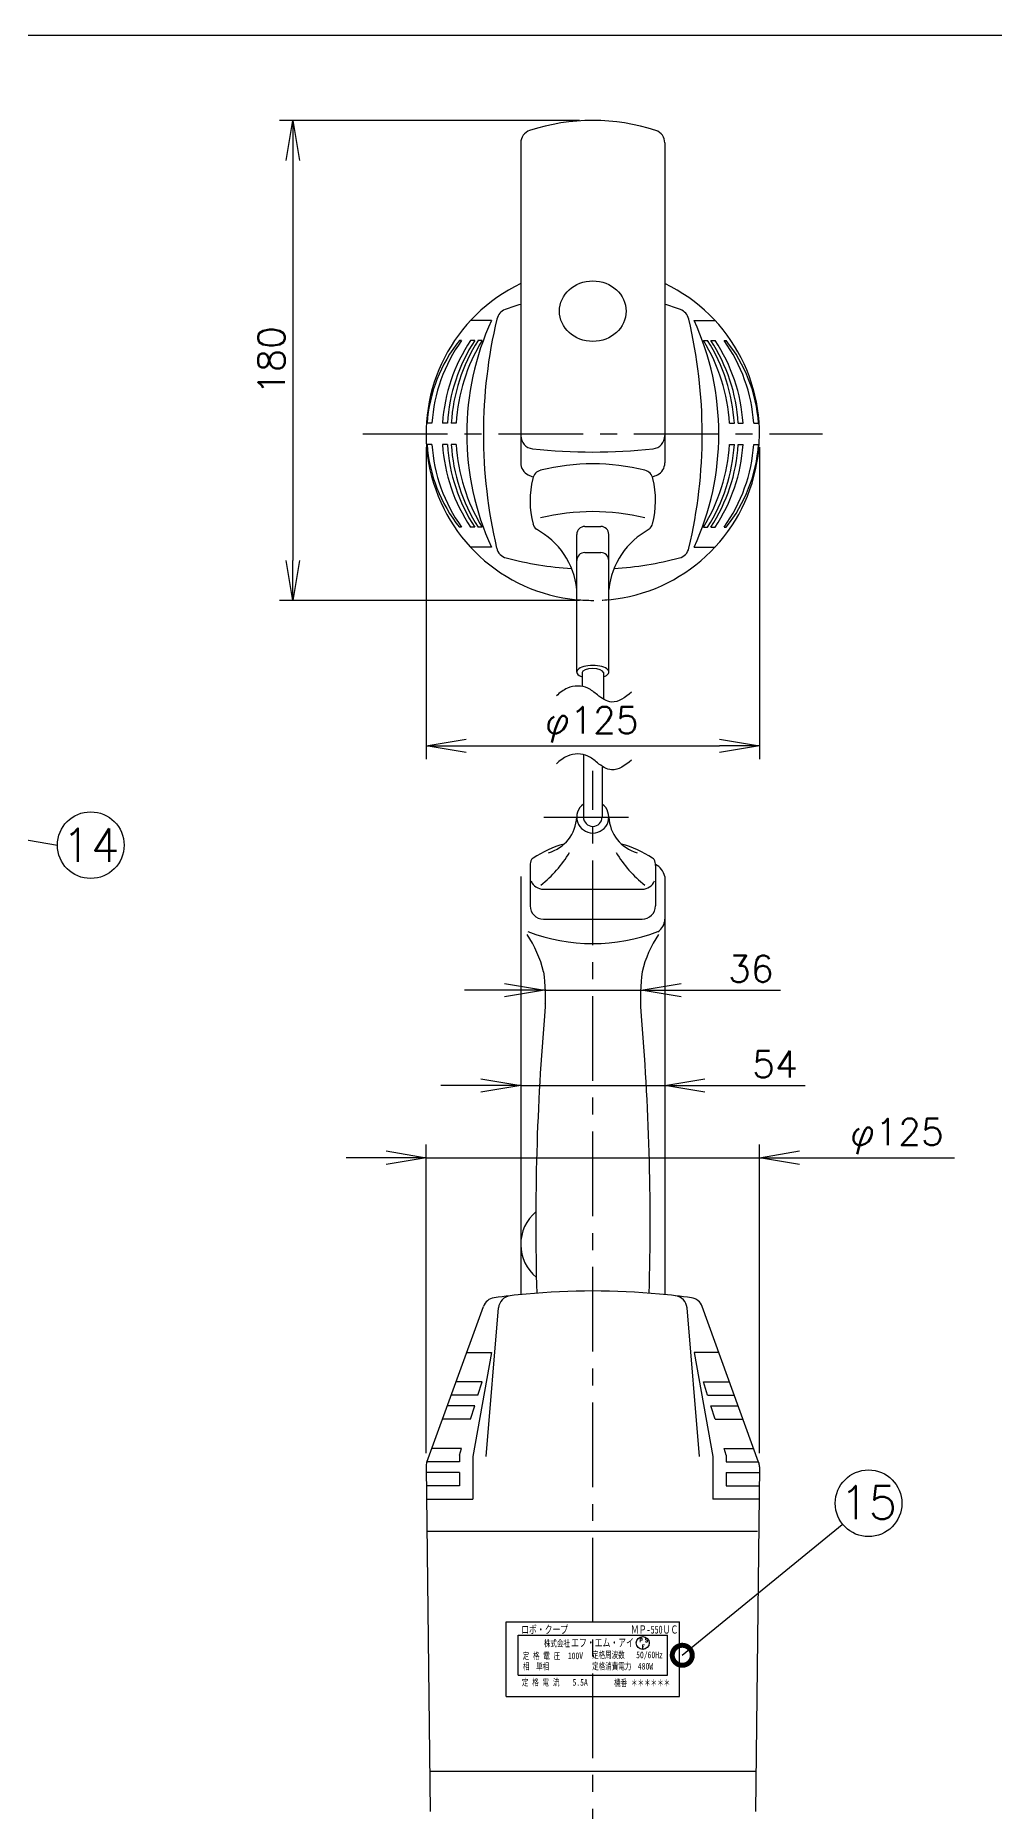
# Model space of a CAD drawing. Extents: x 115 to 2025, y 0 to 1377.
# Drawn here: x 742 to 1102, y 711 to 1377 of the extents above; entities that cross this region are included whole.
import ezdxf
from ezdxf.enums import TextEntityAlignment as Align

# ---------------------------------------------------------------- set-up
doc = ezdxf.new("R2010")
doc.units = 0
doc.header["$PDMODE"] = 3
doc.linetypes.add('CENTER', pattern=[50.8, 31.75, -6.35, 6.35, -6.35])
doc.linetypes.add('HIDDEN', pattern=[9.525, 6.35, -3.175])
doc.layers.get('0').update_dxf_attribs({"linetype": 'CONTINUOUS'})
doc.layers.get('DEFPOINTS').update_dxf_attribs({"linetype": 'CONTINUOUS'})
for name, color, linetype in [('KIKI-2D2', 7, 'CONTINUOUS'), ('SIYOU', 7, 'CONTINUOUS'), ('SUNPOU', 7, 'CONTINUOUS'), ('WAKU', 7, 'CONTINUOUS')]:
    doc.layers.add(name, color=color, linetype=linetype)
doc.styles.add('MtXpl__', font='')
doc.styles.get("Standard").update_dxf_attribs({"font": 'romans.shx', "bigfont": 'extfont.shx'})
doc.styles.get('MtXpl__').set_extended_font_data('MS Gothic')
doc.dimstyles.get("Standard").update_dxf_attribs({"dimscale": 5, "dimtxt": 2, "dimasz": 3, "dimexe": 1, "dimexo": 1, "dimgap": 0.6, "dimtad": 3, "dimdec": 0, "dimzin": 0, "dimdsep": 46, "dimtxsty": 'STANDARD', "dimblk1": 'OPEN', "dimblk2": 'OPEN', "dimsah": 1, "dimcen": 1.5, "dimadec": 0, "dimazin": 0, "dimtfac": 1, "dimtdec": 0, "dimtmove": 0, "dimatfit": 0, "dimldrblk": 'DOTSMALL', "dimfxl": 1, "dimtvp": 1, "dimtolj": 1, "dimtzin": 0, "dimarcsym": 0})

# ---------------------------------------------------------------- blocks, each defined once
blk = doc.blocks.new('_OPEN')
at = {"color": 0, "linetype": 'ByBlock'}
for p, q in [((-1, 0.167), (0, 0)), ((0, 0), (-1, -0.167)), ((0, 0), (-1, 0))]:
    blk.add_line(p, q, dxfattribs=at)
blk = doc.blocks.new('*D2')
at = {"layer": 'DEFPOINTS', "color": 0}
for p in [(888.41, 1227.38), (1013.41, 1227.38), (1013.41, 1110.36)]:
    blk.add_point(p, dxfattribs=at)
at = {"layer": 'SUNPOU', "color": 0, "lineweight": -2}
for p, q in [((888.41, 1222.38), (888.41, 1105.36)), ((1013.41, 1222.38), (1013.41, 1105.36)), ((903.41, 1110.36), (998.41, 1110.36))]:
    blk.add_line(p, q, dxfattribs=at)
at = {"layer": 'SUNPOU', "color": 0, "lineweight": -2, "xscale": 15, "yscale": 15, "zscale": 15, "rotation": 180}
blk.add_blockref('_OPEN', (888.41, 1110.36), dxfattribs=at)
at = {"layer": 'SUNPOU', "color": 0, "lineweight": -2, "xscale": 15, "yscale": 15, "zscale": 15}
blk.add_blockref('_OPEN', (1013.41, 1110.36), dxfattribs=at)
at = {"layer": 'SUNPOU', "color": 0, "insert": (950.56, 1118.36), "char_height": 10, "attachment_point": 5}
blk.add_mtext('\\A1;φ125', dxfattribs=at)
blk = doc.blocks.new('_DotSmall')
at = {"color": 0, "linetype": 'ByBlock', "const_width": 0.5}
blk.add_lwpolyline([(-0.0625, 0, 1), (0.0625, 0, 1)], format="xyb", close=True, dxfattribs=at)
blk = doc.blocks.new('*D3')
at = {"layer": 'DEFPOINTS', "color": 0}
for p in [(950.91, 1344.88), (838.41, 1164.88), (950.91, 1164.88)]:
    blk.add_point(p, dxfattribs=at)
at = {"layer": 'SUNPOU', "color": 0, "lineweight": -2}
for p, q in [((945.91, 1344.88), (833.41, 1344.88)), ((838.41, 1329.88), (838.41, 1179.88)), ((945.91, 1164.88), (833.41, 1164.88))]:
    blk.add_line(p, q, dxfattribs=at)
at = {"layer": 'SUNPOU', "color": 0, "lineweight": -2, "xscale": 15, "yscale": 15, "zscale": 15}
for p, rotation in [((838.41, 1344.88), 90), ((838.41, 1164.88), 270)]:
    blk.add_blockref('_OPEN', p, dxfattribs=dict(at, rotation=rotation))
at = {"layer": 'SUNPOU', "color": 0, "insert": (830.41, 1254.88), "char_height": 10, "attachment_point": 5, "rotation": 90}
blk.add_mtext('\\A1;180', dxfattribs=at)
blk = doc.blocks.new('*D7')
at = {"layer": 'DEFPOINTS', "color": 0}
for p in [(1013.4, 955.95), (888.42, 840.1), (1013.4, 840.1)]:
    blk.add_point(p, dxfattribs=at)
at = {"layer": 'SUNPOU', "color": 0, "lineweight": -2}
for p, q in [((888.42, 845.1), (888.42, 960.95)), ((1013.4, 845.1), (1013.4, 960.95)), ((873.42, 955.95), (858.42, 955.95)), ((888.42, 955.95), (1013.4, 955.95)), ((1028.4, 955.95), (1086.55, 955.95))]:
    blk.add_line(p, q, dxfattribs=at)
at = {"layer": 'SUNPOU', "color": 0, "lineweight": -2, "xscale": 15, "yscale": 15, "zscale": 15}
blk.add_blockref('_OPEN', (888.42, 955.95), dxfattribs=at)
at = {"layer": 'SUNPOU', "color": 0, "lineweight": -2, "xscale": 15, "yscale": 15, "zscale": 15, "rotation": 180}
blk.add_blockref('_OPEN', (1013.4, 955.95), dxfattribs=at)
at = {"layer": 'SUNPOU', "color": 0, "insert": (1064.97, 963.95), "char_height": 10, "attachment_point": 5}
blk.add_mtext('\\A1;φ125', dxfattribs=at)
blk = doc.blocks.new('*D15')
at = {"layer": 'DEFPOINTS', "color": 0}
for p in [(932.77, 1018.76), (969.06, 1018.76), (969.06, 1018.76)]:
    blk.add_point(p, dxfattribs=at)
at = {"layer": 'SUNPOU', "color": 0, "lineweight": -2}
for p, q in [((917.77, 1018.76), (902.77, 1018.76)), ((932.77, 1018.76), (969.06, 1018.76)), ((932.77, 1013.76), (932.77, 1013.76)), ((984.06, 1018.76), (1021.25, 1018.76))]:
    blk.add_line(p, q, dxfattribs=at)
at = {"layer": 'SUNPOU', "color": 0, "lineweight": -2, "xscale": 15, "yscale": 15, "zscale": 15}
blk.add_blockref('_OPEN', (932.77, 1018.76), dxfattribs=at)
at = {"layer": 'SUNPOU', "color": 0, "lineweight": -2, "xscale": 15, "yscale": 15, "zscale": 15, "rotation": 180}
blk.add_blockref('_OPEN', (969.06, 1018.76), dxfattribs=at)
at = {"layer": 'SUNPOU', "color": 0, "insert": (1010.15, 1026.76), "char_height": 10, "attachment_point": 5}
blk.add_mtext('\\A1;36', dxfattribs=at)
blk = doc.blocks.new('*D16')
at = {"layer": 'DEFPOINTS', "color": 0}
for p in [(923.91, 983.06), (977.91, 983.06), (977.91, 983.06)]:
    blk.add_point(p, dxfattribs=at)
at = {"layer": 'SUNPOU', "color": 0, "lineweight": -2}
for p, q in [((908.91, 983.06), (893.91, 983.06)), ((923.91, 983.06), (977.91, 983.06)), ((992.91, 983.06), (1030.58, 983.06))]:
    blk.add_line(p, q, dxfattribs=at)
at = {"layer": 'SUNPOU', "color": 0, "lineweight": -2, "xscale": 15, "yscale": 15, "zscale": 15}
blk.add_blockref('_OPEN', (923.91, 983.06), dxfattribs=at)
at = {"layer": 'SUNPOU', "color": 0, "lineweight": -2, "xscale": 15, "yscale": 15, "zscale": 15, "rotation": 180}
blk.add_blockref('_OPEN', (977.91, 983.06), dxfattribs=at)
at = {"layer": 'SUNPOU', "color": 0, "insert": (1019.25, 991.06), "char_height": 10, "attachment_point": 5}
blk.add_mtext('\\A1;54', dxfattribs=at)

msp = doc.modelspace()

# ---------------------------------------------------------------- linework, layer by layer
at = {"color": 2}
for p, q in [((947.41, 1107.21), (947.41, 1083.68)), ((954.41, 1102.44), (954.41, 1083.68)), ((927.41, 1065.56), (927.41, 1050.37)), ((974.41, 1065.56), (974.41, 1050.37)), ((923.91, 1061.42), (923.91, 923.45)), ((977.91, 1061.42), (977.91, 904.79)), ((932.41, 1056.61), (969.41, 1056.61)), ((932.41, 1045.37), (969.41, 1045.37)), ((923.91, 923.45), (923.91, 904.79)), ((888.72, 841.81), (909.89, 900.14)), ((910.91, 843.95), (915.57, 899.61)), ((990.91, 843.95), (986.25, 899.61)), ((1013.1, 841.81), (991.93, 900.14)), ((903.66, 882.95), (912.91, 882.95)), ((912.91, 882.95), (905.91, 843.95)), ((998.17, 882.95), (988.91, 882.95)), ((988.91, 882.95), (995.91, 843.95)), ((907.87, 866.95), (897.85, 866.95)), ((909.41, 871.95), (899.66, 871.95)), ((907.87, 866.95), (909.41, 871.95)), ((992.41, 871.95), (1002.16, 871.95)), ((993.96, 866.95), (992.41, 871.95)), ((993.96, 866.95), (1003.98, 866.95)), ((906.64, 862.95), (896.4, 862.95)), ((905.09, 857.95), (906.64, 862.95)), ((995.19, 862.95), (1005.43, 862.95)), ((996.73, 857.95), (995.19, 862.95)), ((905.09, 857.95), (894.58, 857.95)), ((996.73, 857.95), (1007.24, 857.95)), ((901.7, 846.95), (890.59, 846.95)), ((900.91, 844.4), (901.7, 846.95)), ((1000.91, 844.4), (1000.12, 846.95)), ((1000.12, 846.95), (1011.24, 846.95)), ((888.42, 840.04), (889.92, 710.78)), ((900.91, 841.95), (888.78, 841.95)), ((900.91, 844.4), (900.91, 841.95)), ((905.91, 843.95), (905.91, 827.95)), ((995.91, 843.95), (995.91, 827.95)), ((1000.91, 844.4), (1000.91, 841.95)), ((1000.91, 841.95), (1013.05, 841.95)), ((1013.4, 840.04), (1011.91, 710.78)), ((900.91, 837.95), (888.45, 837.95)), ((900.91, 832.95), (888.51, 832.95)), ((900.91, 837.95), (900.91, 832.95)), ((1000.91, 837.95), (1000.91, 832.95)), ((1000.91, 837.95), (1013.38, 837.95)), ((1000.91, 832.95), (1013.32, 832.95)), ((888.56, 827.95), (905.91, 827.95)), ((1013.26, 827.95), (995.91, 827.95)), ((889.11, 815.95), (1012.72, 815.95)), ((889.74, 725.95), (1012.09, 725.95))]:
    msp.add_line(p, q, dxfattribs=at)
at = {"color": 2, "linetype": 'CENTER'}
for p, q in [((950.91, 121.22), (950.91, 1100.96)), ((932.51, 1083.68), (969.31, 1083.68))]:
    msp.add_line(p, q, dxfattribs=at)
at = {"color": 2}
for points in [[(932.43, 1025.69, -0.045643), (932.93, 1010.71, 0.028702), (929.91, 905.13, 3.383093)], [(969.4, 1025.69, 0.045643), (968.9, 1010.71, -0.028702), (971.91, 905.13, -3.383093)]]:
    msp.add_lwpolyline(points, format="xyb", dxfattribs=at)
for centre, radius, start, end in [((950.91, 1083.68), 6, 125.68533, 54.31467), ((930.23, 1084.42), 14.7, 286.12305, 357.12391), ((950.91, 1083.68), 3.5, 180, 0), ((971.6, 1084.42), 14.7, 182.87609, 253.87695), ((950.91, 1034.64), 40.39, 105.46646, 123.629), ((950.91, 1034.64), 40.39, 56.371, 74.53354), ((932.41, 1065.56), 5, 154.38594, 180), ((928.97, 1067.12), 1.22, 110.10174, 150.55843), ((903.18, 1093.82), 45.49, 308.37581, 329.01839), ((998.65, 1093.82), 45.49, 210.98161, 231.62419), ((972.86, 1067.12), 1.22, 29.44157, 69.89826), ((969.41, 1065.56), 5, 0, 25.61406), ((971.61, 1060.07), 6.45, 12.12119, 64.22137), ((932.41, 1061.61), 5, 202.09939, 270), ((969.41, 1061.61), 5, 270, 337.90061), ((932.41, 1050.37), 5, 180, 270), ((969.41, 1050.37), 5, 270, 0), ((891.83, 1015.97), 41.75, 13.46597, 34.43629), ((950.91, 1104.86), 68.62, 249.20385, 290.79615), ((1010, 1015.97), 41.75, 145.56371, 166.53403), ((972.4, 1045.41), 5.52, 301.48713, 359.58974), ((939.93, 923.45), 16.02, 130.44387, 230.58912), ((950.91, 637.79), 268.17, 84.6508, 95.3492), ((914.59, 898.44), 5, 97.93294, 160.054), ((950.91, 637.79), 268.17, 95.3492, 97.93294), ((920.56, 899.2), 5, 96.6238, 175.21302), ((950.91, 637.79), 268.17, 82.06706, 84.6508), ((981.27, 899.2), 5, 4.78698, 83.3762), ((987.23, 898.44), 5, 19.946, 82.06706), ((893.42, 840.1), 5, 160.054, 180.66108), ((1008.4, 840.1), 5, 359.33892, 19.946)]:
    msp.add_arc(centre, radius, start, end, dxfattribs=at)
at = {"layer": 'KIKI-2D2', "color": 3}
for p, q in [((923.91, 1336.45), (923.91, 1283.75)), ((977.91, 1336.45), (977.91, 1283.75))]:
    msp.add_line(p, q, dxfattribs=at)
at = {"layer": 'KIKI-2D2', "color": 2}
for p, q in [((923.91, 1283.75), (923.91, 1216.45)), ((977.91, 1283.75), (977.91, 1216.45)), ((912.91, 1269.88), (905.09, 1269.88)), ((988.91, 1269.88), (996.74, 1269.88)), ((947.91, 1192.68), (953.91, 1192.68)), ((944.91, 1138.06), (944.91, 1189.68)), ((956.91, 1138.24), (956.91, 1189.68)), ((912.91, 1184.88), (905.09, 1184.88)), ((947.91, 1182.84), (953.91, 1182.84)), ((988.91, 1184.88), (996.74, 1184.88)), ((946.91, 1137.84), (946.91, 1132.67)), ((954.91, 1137.84), (954.91, 1127.89))]:
    msp.add_line(p, q, dxfattribs=at)
at = {"layer": 'KIKI-2D2', "color": 4}
for p, q in [((901.7, 1262.38), (900.91, 1262.38)), ((906.64, 1262.38), (905.09, 1262.38)), ((909.41, 1262.38), (907.87, 1262.38)), ((992.41, 1262.38), (993.96, 1262.38)), ((995.19, 1262.38), (996.73, 1262.38)), ((1000.12, 1262.38), (1000.91, 1262.38)), ((890.59, 1231.38), (888.78, 1231.38)), ((896.4, 1231.38), (894.58, 1231.38)), ((899.66, 1231.38), (897.85, 1231.38)), ((1002.16, 1231.38), (1003.98, 1231.38)), ((1005.43, 1231.38), (1007.24, 1231.38)), ((1011.24, 1231.38), (1013.05, 1231.38)), ((890.59, 1223.38), (888.78, 1223.38)), ((896.4, 1223.38), (894.58, 1223.38)), ((899.66, 1223.38), (897.85, 1223.38)), ((1002.16, 1223.38), (1003.98, 1223.38)), ((1005.43, 1223.38), (1007.24, 1223.38)), ((1011.24, 1223.38), (1013.05, 1223.38)), ((901.7, 1192.38), (900.91, 1192.38)), ((906.64, 1192.38), (905.09, 1192.38)), ((909.41, 1192.38), (907.87, 1192.38)), ((992.41, 1192.38), (993.96, 1192.38)), ((995.19, 1192.38), (996.73, 1192.38)), ((1000.12, 1192.38), (1000.91, 1192.38))]:
    msp.add_line(p, q, dxfattribs=at)
at = {"layer": 'KIKI-2D2', "color": 2, "linetype": 'CENTER'}
msp.add_line((864.74, 1227.38), (1037.08, 1227.38), dxfattribs=at)
at = {"layer": 'KIKI-2D2', "color": 3}
for centre, radius, start, end in [((928.91, 1336.45), 5, 109.47122, 180), ((950.91, 1267.69), 77.19, 72.14655, 107.85345), ((972.91, 1336.45), 5, 0, 70.52878), ((950.91, 1227.38), 62.5, 115.59455, 264.49112), ((950.91, 1227.38), 62.5, 275.50888, 64.40545)]:
    msp.add_arc(centre, radius, start, end, dxfattribs=at)
at = {"layer": 'KIKI-2D2', "color": 2}
for centre, radius, start, end in [((919.81, 1269.27), 5, 110.45704, 166.62678), ((950.91, 1185.9), 93.99, 106.69455, 110.45704), ((950.91, 1185.9), 93.99, 69.54296, 73.30545), ((982.02, 1269.27), 5, 13.37322, 69.54296), ((1005.83, 1227.38), 102.18, 155.42171, 204.57829), ((1096.29, 1227.32), 186.4, 166.62678, 193.27072), ((805.53, 1227.32), 186.4, 346.72928, 13.37322), ((895.99, 1227.38), 102.18, 335.42171, 24.57829), ((928.91, 1226.73), 5, 180, 263.30763), ((972.91, 1226.73), 5, 276.69237, 360), ((950.91, 1433.05), 212.49, 263.89916, 276.10084), ((928.91, 1216.45), 5, 180, 242.8683), ((932.46, 1209.78), 4.13, 105.25373, 168.80078), ((950.91, 1134.13), 81.99, 76.2107, 103.7893), ((969.37, 1209.78), 4.13, 11.19922, 74.74627), ((972.91, 1216.45), 5, 297.1317, 0), ((955.18, 1286.01), 79.33, 248.90867, 250.42972), ((961.82, 1202.3), 34.43, 166.08, 194.72753), ((946.65, 1286.01), 79.33, 289.57028, 291.09133), ((940, 1202.3), 34.43, 345.27247, 13.92), ((932.42, 1194.64), 4.04, 193.4919, 229.29263), ((950.91, 1116.21), 81.99, 76.2107, 103.7893), ((947.91, 1189.68), 3, 90, 180), ((953.91, 1189.68), 3, 0, 90), ((969.4, 1194.64), 4.04, 310.70737, 346.5081), ((916.06, 1166.01), 29.02, 6.04766, 61.76742), ((985.77, 1166.01), 29.02, 118.23258, 173.95234), ((919.74, 1185.67), 5, 193.27072, 255.1248), ((950.91, 1303.05), 126.44, 255.1248, 266.39897), ((947.91, 1179.84), 3, 90, 180), ((953.91, 1179.84), 3, 0, 90), ((950.91, 1303.05), 126.44, 273.60103, 284.8752), ((982.09, 1185.67), 5, 284.8752, 346.72928)]:
    msp.add_arc(centre, radius, start, end, dxfattribs=at)
at = {"layer": 'KIKI-2D2', "color": 4}
for centre, radius, start, end in [((944.65, 1227.38), 56.02, 141.33216, 175.90524), ((950.55, 1227.38), 60.1, 144.38016, 176.18354), ((957.34, 1227.38), 62.89, 146.18349, 176.3533), ((960.55, 1227.38), 64.28, 147.00917, 176.43223), ((963.18, 1227.38), 65.45, 147.67235, 176.49616), ((966.54, 1227.38), 66.99, 148.50455, 176.57704), ((935.29, 1227.38), 66.99, 3.42296, 31.49545), ((938.65, 1227.38), 65.45, 3.50384, 32.32765), ((941.28, 1227.38), 64.28, 3.56777, 32.99083), ((944.48, 1227.38), 62.89, 3.6467, 33.81651), ((951.27, 1227.38), 60.1, 3.81646, 35.61984), ((957.18, 1227.38), 56.02, 4.09476, 38.66784), ((944.65, 1227.38), 56.02, 184.09476, 218.66784), ((950.55, 1227.38), 60.1, 183.81646, 215.61984), ((957.34, 1227.38), 62.89, 183.6467, 213.81651), ((960.55, 1227.38), 64.28, 183.56777, 212.99083), ((963.18, 1227.38), 65.45, 183.50384, 212.32765), ((966.54, 1227.38), 66.99, 183.42296, 211.49545), ((935.29, 1227.38), 66.99, 328.50455, 356.57704), ((938.65, 1227.38), 65.45, 327.67235, 356.49616), ((941.28, 1227.38), 64.28, 327.00917, 356.43223), ((944.48, 1227.38), 62.89, 326.18349, 356.3533), ((951.27, 1227.38), 60.1, 324.38016, 356.18354), ((957.18, 1227.38), 56.02, 321.33216, 355.90524)]:
    msp.add_arc(centre, radius, start, end, dxfattribs=at)
at = {"layer": 'KIKI-2D2', "color": 2, "linetype": 'HIDDEN'}
msp.add_arc((950.91, 1227.44), 62.5, 264.49112, 275.50888, dxfattribs=at)
at = {"layer": 'KIKI-2D2', "color": 2}
msp.add_ellipse((950.91, 1273.4), major_axis=(-12.5, 0), ratio=0.908046, dxfattribs=at)
for centre, major_axis, ratio, start_param, end_param in [((950.91, 1138.06), (-6, 0), 0.411762, 2.300524, 7.124254), ((950.91, 1137.84), (-4, 0), 0.373597, 3.141593, 6.283185)]:
    msp.add_ellipse(centre, major_axis=major_axis, ratio=ratio, start_param=start_param, end_param=end_param, dxfattribs=at)
for points in [[(965.47, 1130.5), (963, 1128.56), (958.76, 1125.23), (952.89, 1129.09), (948.52, 1133.11), (941.84, 1132.98), (938.56, 1130.24), (937.26, 1129.16)], [(965.47, 1105.04), (963, 1103.1), (958.76, 1099.78), (952.89, 1103.63), (948.52, 1107.66), (941.84, 1107.52), (938.56, 1104.79), (937.26, 1103.7)]]:
    msp.add_open_spline(points, degree=3, knots=[0, 0, 0, 0, 8.364327, 14.338639, 18.648489, 26.328813, 31.377652, 31.377652, 31.377652, 31.377652], dxfattribs=at)
at = {"layer": 'SIYOU', "color": 250}
for p, q in [((918.41, 781.95), (983.41, 781.95)), ((918.41, 753.95), (918.41, 781.95)), ((983.41, 753.95), (983.41, 781.95)), ((922.91, 776.95), (978.91, 776.95)), ((922.91, 761.95), (922.91, 776.95)), ((978.91, 761.95), (978.91, 776.95)), ((922.91, 761.95), (978.91, 761.95)), ((918.41, 753.95), (983.41, 753.95))]:
    msp.add_line(p, q, dxfattribs=at)
msp.add_circle((969.64, 773.98), 2.41, dxfattribs=at)
at = {"layer": 'SUNPOU'}
for centre in [(762.68, 1073.14), (1054.31, 826.35)]:
    msp.add_circle(centre, 12.5, dxfattribs=at)
at = {"layer": 'WAKU', "color": 6}
msp.add_line((2025, 1376.75), (115, 1376.75), dxfattribs=at)

# ---------------------------------------------------------------- texts
at = {"layer": 'SIYOU', "color": 250, "style": 'MtXpl__', "width": 0.7}
for s, height, p in [('ロボ・クープ\u3000\u3000\u3000\u3000\u3000\u3000\u3000\u3000ＭＰ-550ＵＣ', 3, (924.05, 777.48)), ('株式会社 ', 2.5, (932.56, 772.57)), ('エフ・エム・アイ', 3, (942.8, 772.57)), ('定 格 電 圧  100V', 2.5, (924.61, 767.91)), ('相\u3000単相', 2.5, (924.69, 763.92)), ('定格周波数   50/60Hz', 2.5, (950.64, 768.26)), ('定格消費電力\u3000480W', 2.5, (950.67, 763.99)), ('定 格 電 流\u3000\u30005.5A', 2.5, (924.33, 757.97)), ('機番 ＊＊＊＊＊＊', 2.5, (958.91, 757.78))]:
    msp.add_text(s, height=height, dxfattribs=at).set_placement(p)
at = {"layer": 'SIYOU', "color": 250, "width": 0.7}
for s, p in [('P S', (968.45, 774.27)), (' E', (968.45, 771.77))]:
    msp.add_text(s, height=1.5, dxfattribs=at).set_placement(p)
at = {"layer": 'SUNPOU'}
for s, p in [('14', (762.68, 1073.14)), ('15', (1054.31, 826.69))]:
    msp.add_text(s, height=12.5, dxfattribs=at).set_placement(p, align=Align.MIDDLE)

# ---------------------------------------------------------------- dimensions: what is measured, and where the dimension line sits
dim = msp.add_linear_dim(base=(838.41, 1164.88), p1=(950.91, 1344.88), p2=(950.91, 1164.88), angle=270, dimstyle='STANDARD', override={"dimtol": 0, "dimlim": 0, "dimtp": 0, "dimtm": 0, "dimtfac": 1, "dimtdec": 0, "dimtolj": 1, "dimtzin": 0}, dxfattribs=at)
dim.commit()
dim.dimension.update_dxf_attribs({"geometry": '*D3', "text_midpoint": (830.41, 1254.88)})
dim = msp.add_linear_dim(base=(1013.41, 1110.36), p1=(888.41, 1227.38), p2=(1013.41, 1227.38), text='φ<>', dimstyle='STANDARD', dxfattribs=at)
dim.commit()
dim.dimension.update_dxf_attribs({"geometry": '*D2', "text_midpoint": (950.56, 1110.36), "dimtype": 160})
for base, p1, p2, picture, middle in [((969.06, 1018.76), (932.77, 1018.76), (969.06, 1018.76), '*D15', (1010.15, 1018.76)), ((977.91, 983.06), (923.91, 983.06), (977.91, 983.06), '*D16', (1019.25, 983.06))]:
    dim = msp.add_linear_dim(base=base, p1=p1, p2=p2, dimstyle='STANDARD', dxfattribs=at)
    dim.commit()
    dim.dimension.update_dxf_attribs({"geometry": picture, "text_midpoint": middle, "dimtype": 160})
dim = msp.add_linear_dim(base=(1013.4, 955.95), p1=(888.42, 840.1), p2=(1013.4, 840.1), text='φ<>', dimstyle='STANDARD', override={"dimtol": 0, "dimlim": 0, "dimtp": 0, "dimtm": 0, "dimtfac": 1, "dimtdec": 0, "dimtolj": 1, "dimtzin": 0}, dxfattribs=at)
dim.commit()
dim.dimension.update_dxf_attribs({"geometry": '*D7', "text_midpoint": (1064.97, 955.95), "dimtype": 160})

# ---------------------------------------------------------------- leaders
msp.add_leader([(661.08, 1088.51), (750.18, 1073.14)], dimstyle='STANDARD', dxfattribs=at)
msp.add_leader([(984.46, 769.35), (1044.46, 818.44)], dimstyle='STANDARD', override={"dimclrd": 256}, dxfattribs=at)

doc.saveas('drawing.dxf')
